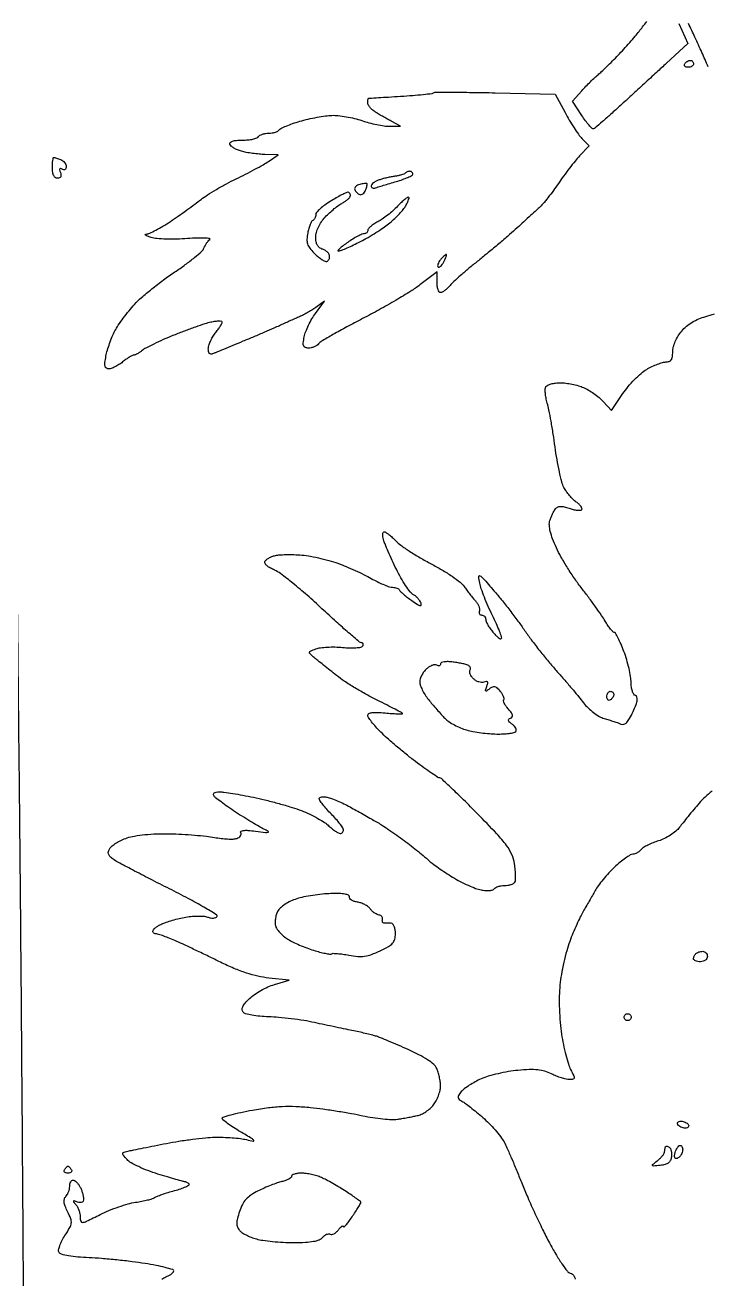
# Model space of a CAD drawing. Extents: x 0 to 102, y 0 to 135.
# Drawn here: x 30.89 to 47.56, y 67.13 to 97.73 of the extents above; entities that cross this region are included whole.
import ezdxf

# ---------------------------------------------------------------- set-up
doc = ezdxf.new("R2010")
doc.units = 0
doc.header["$MEASUREMENT"] = 0

msp = doc.modelspace()

# ---------------------------------------------------------------- linework, layer by layer
for points in [[(30.54279, 98.263538, 0.007553), (30.527875, 97.243747, 0.000859), (30.532943, 94.939496, 0.000898), (30.541598, 93.425017, 0.001463), (30.555014, 92.13976, 0.000165), (30.570717, 90.993112, 0.135711), (30.586404, 90.939331, -0.134315), (30.602273, 90.885471, -0.000146), (30.625646, 89.669396, -0.001368), (30.647691, 88.307759, -0.000839), (30.666595, 86.702551, 0.000033), (30.685773, 84.815616, 0.00002), (30.70867, 82.585771, 0.00002), (30.731548, 80.374829, 0.000035), (30.75062, 78.5511, -0.000439), (30.769668, 76.57694, -0.000168), (30.792841, 73.829363, -0.000166), (30.816006, 70.846073, -0.000204), (30.835569, 68.0607, 0.000004), (30.856286, 64.932268, 0.000002), (30.883525, 60.825814, 0.000002), (30.912326, 56.488502, 0.000002), (30.938318, 52.5789, -0.000116)], [(31.042661, 24.1956, 0.000001), (31.037549, 23.023692, 0.000001), (31.032419, 21.846099, 0.000001), (31.02793, 20.814404, 0.000005)], [(39.356064, 101.343993, -0.00001), (39.131138, 101.8161, 0.001227)], [(39.740842, 100.536497, -0.00001), (39.565207, 100.905064, -0.000012)], [(46.845274, 97.768836), (47.067538, 97.277574), (46.546791, 96.797337, -0.000326), (46.304291, 96.573994, -0.000171), (46.002541, 96.296637, -0.000171), (45.693193, 96.012686, -0.000262), (45.425285, 95.7672, -0.002689), (45.190822, 95.554892, -0.00404), (44.983797, 95.372439, -0.001692), (44.80509, 95.218547, -0.088149), (44.765966, 95.195534, -0.293785), (44.732578, 95.202847, -0.016987), (44.657863, 95.283097, -0.021436), (44.571509, 95.391455, -0.013687), (44.480191, 95.524184), (44.252977, 95.8746), (44.482039, 96.127556, -0.007623), (44.581869, 96.234478, -0.006112), (44.692468, 96.346595, -0.006182), (44.797311, 96.447776, -0.015608), (44.876733, 96.518006, 0.015105), (44.961708, 96.592993, 0.004301), (45.089093, 96.714516, 0.004327), (45.230606, 96.854259, 0.004573), (45.36707, 96.9939, 0.005848), (45.505045, 97.141103, 0.004601), (45.651165, 97.303675, 0.004653), (45.784187, 97.457299, 0.011437), (45.878237, 97.573253, -0.001645), (45.964122, 97.683485, -0.000929), (46.068928, 97.816583, -0.000927)], [(47.565543, 96.708958, 0.003153), (47.411258, 97.059388, 0.003119), (47.242226, 97.430613, 0.004115), (47.083265, 97.766738, -0.010211)], [(34.228016, 67.128216, -0.064341), (34.323176, 67.179197, 0.03025), (34.397306, 67.21264, 0.039919), (34.459923, 67.252254, 0.044791), (34.504038, 67.292003, 0.189179), (34.5168, 67.324527, 0.331353), (34.492687, 67.356918, 0.008961), (34.311777, 67.407573, 0.015197), (34.086416, 67.45908, 0.009396), (33.81885, 67.506529, 0.00857), (33.503008, 67.550902, 0.005241), (33.129045, 67.592946, 0.005252), (32.757673, 67.626824, 0.009296), (32.450677, 67.645844, -0.012029), (32.175647, 67.664393, -0.020985), (31.949202, 67.694772, -0.019639), (31.77685, 67.732337, -0.193188), (31.718202, 67.775599, -0.185397), (31.707093, 67.834333, -0.038726), (31.734223, 67.937522, -0.035685), (31.786734, 68.059723, -0.026859), (31.86081, 68.18589, 0.015412), (31.98218, 68.38218, 0.102603), (32.017997, 68.490816, 0.120285), (32.004617, 68.596921, 0.024475), (31.92787, 68.771682, -0.021665), (31.866975, 68.908256, -0.064946), (31.842104, 69.007149, -0.10178), (31.848579, 69.08208, -0.124727), (31.884435, 69.142275, 0.066011), (31.920591, 69.189486, 0.0391), (31.95108, 69.253652, 0.038454), (31.971871, 69.323696, 0.052968), (31.9788, 69.38892, -0.051631), (31.984833, 69.447186, -0.071546), (32.002777, 69.496468, -0.091568), (32.02927, 69.529589, -0.180293), (32.060423, 69.5412, -0.146758), (32.097836, 69.529977, -0.046488), (32.143796, 69.493131, -0.041844), (32.19009, 69.440185, -0.035873), (32.229623, 69.377562, -0.028219), (32.263155, 69.305397, -0.022134), (32.291474, 69.223862, -0.022625), (32.31106, 69.145456, -0.049927), (32.3172, 69.084117, -0.088043), (32.307716, 69.030673, -0.186148), (32.280416, 68.999506, -0.152224), (32.234595, 68.991109, -0.054417), (32.16915, 69.006406, 0.010405), (32.088838, 69.032802, 0.328028), (32.070307, 69.026305, 0.338283), (32.071325, 69.007006, 0.010716), (32.12685, 68.944531, -0.066212), (32.167388, 68.887238, -0.036834), (32.201536, 68.808648, -0.036021), (32.224833, 68.722549, -0.048098), (32.2326, 68.641994, 0.072914), (32.247866, 68.537864, 0.363996), (32.293557, 68.507832, 0.084392), (32.391521, 68.536542, 0.003516), (32.71905, 68.69902, -0.018983), (32.933158, 68.797104, -0.014441), (33.174436, 68.888675, -0.014662), (33.405962, 68.961446, -0.032839), (33.5862, 68.999778, 0.011425), (33.73816, 69.025356, 0.013663), (33.879921, 69.056599, 0.012432), (33.997232, 69.088954, 0.082481), (34.0515, 69.115744, -0.063655), (34.10626, 69.145377, -0.008463), (34.230005, 69.190821, -0.009688), (34.379385, 69.239604, -0.007999), (34.540376, 69.285946, 0.01429), (34.691822, 69.331612, 0.026862), (34.810687, 69.37842, 0.030923), (34.889783, 69.420679, 0.484191), (34.892876, 69.447124, 0.044427), (34.868911, 69.467171, 0.034601), (34.839742, 69.484601, 0.035589), (34.810042, 69.497099, 0.068169), (34.7847, 69.502, -0.054891), (34.744582, 69.508663, -0.001421), (34.569115, 69.558567, -0.002993), (34.36334, 69.619059, -0.002038), (34.129993, 69.690216, -0.016643), (33.889836, 69.773373, -0.018206), (33.662954, 69.87011, -0.017948), (33.475899, 69.966386, -0.081179), (33.380247, 70.042671, -0.012129), (33.286866, 70.151025, -0.231891), (33.276929, 70.193215, -0.271839), (33.304775, 70.222793, -0.016114), (33.428654, 70.25475, -0.004631), (33.546311, 70.279949, -0.00073), (33.778159, 70.327009, -0.000811), (34.051599, 70.381636, -0.000708), (34.337822, 70.437912, -0.009402), (34.644184, 70.491738, -0.007367), (34.978335, 70.538957, -0.007458), (35.290617, 70.573679, -0.018072), (35.522222, 70.587516, -0.01365), (35.725806, 70.58675, -0.010938), (35.944725, 70.575151, -0.011093), (36.146827, 70.555486, -0.027434), (36.2934, 70.529716, 0.010102), (36.464253, 70.493535, 0.690021), (36.47537, 70.511616, 0.094002), (36.42651, 70.555046, 0.001955), (36.14535, 70.721778, -0.010392), (35.975152, 70.826629, -0.015623), (35.831669, 70.925671, -0.010439), (35.718782, 71.012613, -0.227201), (35.7012, 71.049308, -0.330931), (35.724051, 71.080052, -0.006871), (35.918648, 71.135737, -0.013201), (36.157662, 71.193865, -0.008147), (36.44145, 71.250172, -0.012957), (36.831683, 71.310613, -0.020688), (37.16782, 71.339721, -0.021528), (37.495362, 71.340363, -0.015697), (37.8585, 71.313996, -0.007948), (38.160971, 71.277596, -0.005067), (38.51159, 71.226112, -0.005089), (38.85448, 71.168626, -0.00943), (39.131384, 71.113892, 0.013725), (39.377926, 71.067357, 0.013871), (39.625782, 71.034607, 0.013789), (39.842806, 71.01807, 0.05337), (39.977384, 71.025906, 0.002659), (40.089882, 71.045231, 0.001643), (40.221925, 71.069084, 0.001648), (40.352222, 71.093509, 0.002964), (40.458919, 71.11453, 0.060591), (40.559991, 71.148191, 0.034469), (40.672505, 71.211338, 0.033907), (40.778622, 71.291696, 0.047125), (40.860769, 71.378005, 0.045156), (40.925955, 71.478315, 0.03198), (40.980995, 71.60088, 0.032445), (41.018727, 71.72583, 0.057163), (41.031, 71.832828, 0.03136), (41.024379, 71.93828, 0.0206), (41.004199, 72.05829, 0.020742), (40.974756, 72.173954, 0.037066), (40.939764, 72.265569, 0.105496), (40.864722, 72.364455, 0.031686), (40.713248, 72.479147, 0.026785), (40.504399, 72.601843, 0.015529), (40.241814, 72.727571, 0.002415), (39.99712, 72.834117, 0.002816), (39.76362, 72.932896, 0.002495), (39.565264, 73.014334, 0.017006), (39.4659, 73.050671, 0.015578), (39.375934, 73.07707, 0.004429), (39.234572, 73.112475, 0.004456), (39.074162, 73.149635, 0.004706), (38.916, 73.183233, -0.001498), (38.729687, 73.221563, -0.000613), (38.476863, 73.27469, -0.000606), (38.20546, 73.332412, -0.000776), (37.955665, 73.386261, 0.013622), (37.694414, 73.435593, 0.008608), (37.38734, 73.479547, 0.008643), (37.083856, 73.51235, 0.015722), (36.834895, 73.527043, -0.016759), (36.621584, 73.540075, -0.021975), (36.428269, 73.567017, -0.020237), (36.27277, 73.602261, -0.154901), (36.210527, 73.642219, -0.17292), (36.188747, 73.701836, -0.113865), (36.204764, 73.773825, -0.067282), (36.262947, 73.86262, -0.023104), (36.369133, 73.974205, -0.040856), (36.487992, 74.070778, -0.02261), (36.646982, 74.169448, -0.022412), (36.818201, 74.255435, -0.033384), (36.975398, 74.313503), (37.339825, 74.421106), (36.837763, 74.472547, -0.030695), (36.574942, 74.515898, -0.023034), (36.292362, 74.59438, -0.020708), (35.987893, 74.708419, -0.015036), (35.6589, 74.859243, 0.002242), (35.370393, 75.000548, 0.001879), (35.063137, 75.147908, 0.001895), (34.781312, 75.280464, 0.00521), (34.581172, 75.371149, 0.007258), (34.421381, 75.438801, 0.009412), (34.272895, 75.495909, 0.007439), (34.147626, 75.539301, 0.079814), (34.094722, 75.5478, -0.080776), (34.062056, 75.553112, -0.091667), (34.034322, 75.568452, -0.100725), (34.015779, 75.59129, -0.120884), (34.0092, 75.618104, -0.177914), (34.0214, 75.651306, -0.038652), (34.065115, 75.695358, -0.035739), (34.126673, 75.741241, -0.027643), (34.19955, 75.782371, -0.032068), (34.298778, 75.823673, -0.010939), (34.447481, 75.87105, -0.010824), (34.614387, 75.916328, -0.012274), (34.776272, 75.952309, -0.022835), (34.937548, 75.976437, -0.021907), (35.102606, 75.986192, -0.022454), (35.248708, 75.981856, -0.07005), (35.34463, 75.960965, 0.043264), (35.417793, 75.940887, 0.056045), (35.487159, 75.936065, 0.067788), (35.542822, 75.946077, 0.177815), (35.574269, 75.97075, 0.416033), (35.563237, 76.01684, 0.004402), (35.253012, 76.202193, 0.010523), (34.873586, 76.413789, 0.00627), (34.413711, 76.650365, -0.002403), (33.938732, 76.890085, -0.003237), (33.511258, 77.111913, -0.002216), (33.154921, 77.301787, -0.034628), (33.038168, 77.375514, -0.039171), (32.96023, 77.442609, -0.122124), (32.924964, 77.501618, -0.147964), (32.92485, 77.563244, -0.067801), (32.958494, 77.637118, -0.088737), (33.014465, 77.698446, -0.027232), (33.11836, 77.76946, -0.026301), (33.24554, 77.837712, -0.026024), (33.379626, 77.892502, -0.042696), (33.561339, 77.939004, -0.017222), (33.815428, 77.972419, -0.015977), (34.109102, 77.991346, -0.013809), (34.41806, 77.992828, -0.007847), (34.71656, 77.981325, -0.006714), (35.03052, 77.960057, -0.006776), (35.315368, 77.933025, -0.019133), (35.513085, 77.903864, 0.017282), (35.67372, 77.879565, 0.017885), (35.833821, 77.866761, 0.017904), (35.972783, 77.865617, 0.070054), (36.057203, 77.879887, 0.063204), (36.112009, 77.90526, 0.09881), (36.149679, 77.940833, 0.130636), (36.164525, 77.98061, 0.164201), (36.155682, 78.018703, -0.389556), (36.162376, 78.053627, -0.133504), (36.214801, 78.074145, -0.046047), (36.329069, 78.075926, -0.011666), (36.514004, 78.057412, 0.002769), (36.762486, 78.028063, 0.091174), (36.822412, 78.032254, 0.672679), (36.825064, 78.051806, 0.016795), (36.7164, 78.10945, -0.01728), (36.604467, 78.168967, -0.004373), (36.426875, 78.2735, -0.004455), (36.225961, 78.396588, -0.004489), (36.027782, 78.52293, -0.007452), (35.840919, 78.648432, -0.009754), (35.674183, 78.768943, -0.007608), (35.538935, 78.874032, -0.085569), (35.494039, 78.92478, -0.180566), (35.48671, 78.961635, -0.209603), (35.505994, 78.991444, -0.108691), (35.555704, 79.010543, -0.03768), (35.632757, 79.016331, -0.033416), (35.745254, 79.008764, -0.005739), (35.957102, 78.977732, -0.00623), (36.205355, 78.935276, -0.005528), (36.4626, 78.885029, -0.009405), (36.741019, 78.821961, -0.006509), (37.053551, 78.740629, -0.006566), (37.351919, 78.654592, -0.013382), (37.583349, 78.577736, -0.019319), (37.785357, 78.495636, -0.016806), (37.990229, 78.394574, -0.017128), (38.169454, 78.290492, -0.046791), (38.285657, 78.201438, 0.017055), (38.374262, 78.124769, 0.021229), (38.461821, 78.06002, 0.020072), (38.538349, 78.012662, 0.129216), (38.581959, 78.0012, 0.108142), (38.612572, 78.0079, 0.099652), (38.638629, 78.02688, 0.095564), (38.656101, 78.055245, 0.090624), (38.6622, 78.08862, 0.149824), (38.647059, 78.138014, 0.015651), (38.575221, 78.23734, 0.018305), (38.479504, 78.352355, 0.01368), (38.3661, 78.47214, -0.013059), (38.252691, 78.591632, -0.017647), (38.156979, 78.705757, -0.014746), (38.084789, 78.804128, -0.152057), (38.07, 78.851632, -0.27061), (38.086564, 78.879996, -0.096526), (38.132788, 78.895376, -0.061462), (38.203088, 78.895798, -0.032294), (38.289184, 78.880012, -0.031506), (38.397334, 78.8455, -0.011177), (38.547343, 78.783093, -0.011042), (38.709446, 78.707041, -0.012773), (38.860234, 78.627327, -0.000015), (39.013508, 78.541214, -0.000011), (39.183293, 78.445812, -0.000012), (39.343855, 78.355583, -0.000026), (39.4659, 78.286986, -0.01552), (39.59206, 78.210823, -0.005376), (39.769402, 78.09338, -0.005334), (39.962142, 77.959715, -0.006177), (40.1427, 77.828242, -0.004486), (40.317055, 77.695504, -0.004325), (40.491146, 77.558055, -0.00428), (40.642405, 77.434348, -0.015727), (40.7349, 77.352312, 0.027543), (40.827761, 77.273791, 0.008079), (40.978654, 77.163612, 0.008088), (41.152745, 77.044929, 0.008599), (41.3271, 76.934401, 0.016778), (41.508976, 76.831653, 0.014651), (41.705647, 76.736314, 0.014886), (41.888554, 76.660634, 0.041695), (42.02177, 76.622442, 0.030419), (42.129489, 76.607807, 0.04019), (42.228492, 76.608412, 0.0452), (42.306562, 76.62236, 0.189752), (42.344013, 76.650371, -0.131399), (42.377392, 76.681839, -0.045217), (42.438925, 76.708163, -0.041196), (42.515256, 76.726158, -0.037313), (42.5961, 76.7322, 0.03627), (42.676837, 76.738064, 0.040529), (42.752847, 76.755543, 0.044466), (42.813978, 76.781096, 0.133899), (42.846728, 76.811667, 0.126145), (42.862711, 76.862863, 0.017554), (42.864565, 76.974916, 0.019168), (42.85685, 77.11036, 0.015196), (42.838482, 77.255817, 0.06456), (42.770519, 77.487836, 0.055827), (42.643152, 77.707512, 0.029883), (42.406272, 77.99063, 0.005328), (41.927211, 78.487536, 0.003416), (41.595378, 78.819897, 0.005394), (41.305775, 79.099914, 0.001627), (41.05217, 79.338326, 0.189587), (41.010795, 79.354686, -0.145795), (40.969563, 79.367052, -0.00396), (40.811214, 79.47281, -0.007895), (40.626442, 79.602653, -0.005292), (40.419143, 79.75665, -0.007692), (40.193283, 79.933718, -0.005917), (39.95208, 80.133649, -0.005986), (39.730981, 80.325976, -0.014163), (39.572198, 80.47575, -0.013925), (39.450486, 80.604215, -0.018566), (39.347753, 80.727821, -0.016005), (39.270788, 80.834655, -0.149165), (39.2544, 80.888364, -0.299433), (39.280266, 80.927683, -0.069714), (39.36035, 80.949661, -0.041602), (39.490387, 80.95558, -0.014533), (39.6774, 80.943082, 0.005559), (39.839603, 80.929315, 0.009331), (39.976144, 80.921812, 0.003477), (40.090893, 80.918451, 0.420767), (40.1004, 80.927749, 0.276226), (40.091691, 80.94231, 0.001147), (39.920228, 81.033872, 0.005068), (39.722201, 81.136477, 0.003116), (39.48705, 81.253476, -0.012759), (39.224357, 81.39056, -0.009558), (38.942041, 81.554309, -0.009677), (38.682036, 81.718796, -0.021738), (38.493, 81.855727, -0.000607), (38.335186, 81.98116, -0.000586), (38.175823, 82.108447, -0.000578), (38.035748, 82.220862, -0.002147), (37.947849, 82.292196, -0.013557), (37.845267, 82.38093, -0.262307), (37.832613, 82.41944, -0.245386), (37.858693, 82.451901, -0.012043), (37.990149, 82.505725, -0.058826), (38.099317, 82.533253, -0.018803), (38.2663, 82.548642, -0.018472), (38.455133, 82.55192, -0.019621), (38.639908, 82.54104, 0.017352), (38.813139, 82.53005, 0.024838), (38.96701, 82.533283, 0.02265), (39.088951, 82.547488, 0.217318), (39.131351, 82.57583, 0.073529), (39.144266, 82.60581, 0.149891), (39.143312, 82.631179, 0.188167), (39.128985, 82.647945, 0.123544), (39.104056, 82.6542, -0.177061), (39.05377, 82.672584, -0.002198), (38.788469, 82.898493, -0.006162), (38.48353, 83.167078, -0.003956), (38.136062, 83.485836, 0.0076), (37.774871, 83.812368, 0.009334), (37.427503, 84.105652, 0.008001), (37.128224, 84.341061, 0.064542), (36.976911, 84.42802, -0.031639), (36.876918, 84.477059, -0.047302), (36.797413, 84.533071, -0.058827), (36.747249, 84.587461, -0.241865), (36.740634, 84.630401, -0.130761), (36.766414, 84.669596, -0.041979), (36.822538, 84.711825, -0.038579), (36.895677, 84.750276, -0.034688), (36.976472, 84.778633, -0.047354), (37.085953, 84.797827, -0.013578), (37.258096, 84.806746, -0.013536), (37.453805, 84.806265, -0.014001), (37.647, 84.795138, -0.023387), (37.858779, 84.766956, -0.013227), (38.1123, 84.714107, -0.013183), (38.365652, 84.647161, -0.021076), (38.5776, 84.57531, -0.009578), (38.780463, 84.492361, -0.006729), (39.005623, 84.391606, -0.006792), (39.218618, 84.289295, -0.014106), (39.3813, 84.202608, 0.016006), (39.521199, 84.128741, 0.017411), (39.661714, 84.066165, 0.017133), (39.785156, 84.021121, 0.077252), (39.8607, 84.008819, -0.043657), (39.916732, 84.003509, -0.049534), (39.968565, 83.988563, -0.056083), (40.009035, 83.966885, -0.142437), (40.0299, 83.941294, 0.104402), (40.054926, 83.905418, 0.01135), (40.130403, 83.837742, 0.013513), (40.225319, 83.760794, 0.010515), (40.332438, 83.682169, 0.00973), (40.467319, 83.591332, 0.079734), (40.535015, 83.561579, 0.432543), (40.559251, 83.576825, 0.140719), (40.555135, 83.624125, 0.060484), (40.524825, 83.681333, 0.035005), (40.475932, 83.742038, 0.034489), (40.417506, 83.796887, 0.048409), (40.358025, 83.836553, -0.107201), (40.286611, 83.897315, -0.016986), (40.179326, 84.048148, -0.018171), (40.063632, 84.23772, -0.015003), (39.953962, 84.447552, -0.004838), (39.850782, 84.665628, -0.005237), (39.754589, 84.880003, -0.004948), (39.675895, 85.065404, -0.025165), (39.638382, 85.17105, -0.034948), (39.621988, 85.244019, -0.062177), (39.620331, 85.305485, -0.096308), (39.632577, 85.346631, -0.279317), (39.656952, 85.3614, -0.145867), (39.697868, 85.349204, -0.020407), (39.770508, 85.297324, -0.021897), (39.853431, 85.226798, -0.017009), (39.937428, 85.14327, 0.048309), (40.058359, 85.037192, 0.011956), (40.276332, 84.888194, 0.012119), (40.535283, 84.728909, 0.011876), (40.803379, 84.581236, -0.014374), (41.066919, 84.434352, -0.015988), (41.312191, 84.277422, -0.015476), (41.511877, 84.131182, -0.076312), (41.607253, 84.029906, 0.008696), (41.671589, 83.939878, 0.006109), (41.746969, 83.840737, 0.006166), (41.821477, 83.74758, 0.012825), (41.882287, 83.677203, -0.043199), (41.930382, 83.614188, -0.045944), (41.965808, 83.54509, -0.050708), (41.984474, 83.48032, -0.125913), (41.980987, 83.431462, 0.085639), (41.975155, 83.393103, 0.12688), (41.984259, 83.360511, 0.14257), (42.006883, 83.338888, 0.120462), (42.03915, 83.331, -0.113697), (42.074332, 83.322895, -0.097523), (42.104705, 83.299936, -0.091225), (42.1256, 83.265635, -0.08485), (42.133615, 83.22525, 0.095823), (42.145531, 83.171373, 0.024693), (42.185099, 83.091128, 0.024209), (42.240227, 83.002391, 0.022531), (42.30493, 82.917165, 0.021196), (42.372551, 82.84263, 0.035159), (42.436266, 82.786599, 0.040349), (42.488861, 82.752858, 0.330037), (42.515412, 82.756812, 0.287299), (42.523338, 82.791306, 0.00829), (42.469406, 82.938946, 0.014348), (42.395532, 83.115885, 0.00909), (42.299843, 83.317889, -0.011246), (42.197273, 83.536856, -0.010464), (42.10204, 83.765504, -0.010506), (42.025932, 83.972258, -0.034459), (41.988136, 84.112742, -0.024791), (41.965155, 84.27084, -0.60073), (41.994536, 84.290243, -0.087816), (42.065614, 84.233534, -0.002237), (42.336542, 83.9232, -0.008777), (42.515637, 83.708698, -0.005201), (42.721996, 83.447007, -0.005203), (42.922508, 83.181551, -0.008917), (43.083425, 82.955516, 0.010768), (43.246258, 82.728571, 0.006072), (43.452966, 82.460051, 0.006058), (43.668202, 82.194057, 0.009874), (43.857923, 81.9743, -0.004058), (44.039713, 81.768615, -0.00335), (44.23024, 81.546498, -0.003383), (44.402319, 81.340333, -0.009037), (44.521306, 81.190357, 0.037035), (44.631771, 81.066085, 0.030513), (44.766422, 80.950557, 0.031541), (44.905634, 80.858345, 0.060277), (45.028906, 80.805998, -0.004821), (45.143759, 80.771624, -0.00435), (45.261947, 80.733876, -0.00436), (45.367272, 80.698203, -0.013781), (45.436917, 80.671762, 0.169833), (45.508648, 80.667888, 0.12945), (45.576599, 80.708618, 0.068742), (45.647428, 80.80453, 0.018799), (45.731328, 80.97335, 0.013699), (45.804308, 81.147792, 0.05627), (45.833327, 81.258471, 0.121702), (45.826595, 81.326792, 0.231144), (45.788061, 81.364613, -0.184632), (45.748005, 81.397464, -0.051259), (45.714568, 81.473087, -0.04442), (45.691645, 81.573194, -0.034094), (45.684, 81.685176, 0.041818), (45.672115, 81.82703, 0.015284), (45.632512, 82.024691, 0.015029), (45.575824, 82.2392, 0.017404), (45.508722, 82.439526, 0.010564), (45.437184, 82.619076, 0.016408), (45.367224, 82.770386, 0.010739), (45.303829, 82.889992, 0.271903), (45.273162, 82.908, -0.207372), (45.241441, 82.921747, -0.018553), (45.183157, 82.988767, -0.021726), (45.117654, 83.077621, -0.015202), (45.051411, 83.18295, 0.017326), (44.962471, 83.323045, 0.005222), (44.817785, 83.52973, 0.005226), (44.650538, 83.758325, 0.005655), (44.482835, 83.977377, -0.015253), (44.311094, 84.210855, -0.010699), (44.131582, 84.483474, -0.010807), (43.970768, 84.752178, -0.022091), (43.858759, 84.970781, -0.017106), (43.767479, 85.189647, -0.03177), (43.711129, 85.373505, -0.039788), (43.687798, 85.523461, -0.093349), (43.700348, 85.635704, -0.020116), (43.728591, 85.716126, -0.016377), (43.765044, 85.799834, -0.016685), (43.80376, 85.874779, -0.040881), (43.838356, 85.926236, -0.114605), (43.89016, 85.967189, -0.101988), (43.956994, 85.983365, -0.068232), (44.046769, 85.974171, -0.024284), (44.17072, 85.937604, 0.023946), (44.271522, 85.907793, 0.032234), (44.365213, 85.891207, 0.033603), (44.441282, 85.887889, 0.192788), (44.477664, 85.903464, 0.284032), (44.484794, 85.933655, 0.074978), (44.461263, 85.979835, 0.053137), (44.413236, 86.033815, 0.031636), (44.345963, 86.087581, -0.04159), (44.266422, 86.153785, -0.023206), (44.180743, 86.24629, -0.02301), (44.102232, 86.348565, -0.034386), (44.044322, 86.445186, -0.053457), (43.993298, 86.578961, -0.010488), (43.932884, 86.829529, -0.011018), (43.87478, 87.125917, -0.010019), (43.827726, 87.4341, 0.005602), (43.782604, 87.748209, 0.005541), (43.730302, 88.062382, 0.00545), (43.678487, 88.336317, 0.021256), (43.637456, 88.503734, -0.023373), (43.607412, 88.628604, -0.027654), (43.591181, 88.748923, -0.028249), (43.588925, 88.850061, -0.130585), (43.605728, 88.905584, -0.152046), (43.647311, 88.941721, -0.038393), (43.732901, 88.9717, -0.035603), (43.840687, 88.992316, -0.029461), (43.95741, 88.9992, -0.031568), (44.089671, 88.990841, -0.018975), (44.244892, 88.965126, -0.018967), (44.397917, 88.92767, -0.031214), (44.523467, 88.883203, -0.033425), (44.642558, 88.822766, -0.019976), (44.775763, 88.73618, -0.019952), (44.90207, 88.638912, -0.032451), (45.000061, 88.545587), (45.204421, 88.323968), (45.480902, 88.734518, -0.026292), (45.6092, 88.90496, -0.020111), (45.766214, 89.077599, -0.020493), (45.926768, 89.22764, -0.044413), (46.063927, 89.325935, -0.02094), (46.193352, 89.395163, -0.020651), (46.328706, 89.453671, -0.021041), (46.451255, 89.494913, -0.070756), (46.534836, 89.5068, 0.085859), (46.613664, 89.520437, 0.161795), (46.663993, 89.559773, 0.114596), (46.691281, 89.632627, 0.032558), (46.6992, 89.754109, -0.065532), (46.714497, 89.870321, -0.036561), (46.761476, 90.00534, -0.034814), (46.832019, 90.14166, -0.038112), (46.918942, 90.262566, -0.044548), (47.035515, 90.378409, -0.037639), (47.177257, 90.479167, -0.036727), (47.336371, 90.559853, -0.037321), (47.504738, 90.615888, 0.030821), (47.719012, 90.684124, 0.102844)], [(47.662444, 79.032863, 0.026355), (47.488728, 78.889889, 0.031328), (47.341392, 78.736979, 0.002946), (47.213098, 78.584139, 0.002376), (47.077009, 78.418462, 0.002401), (46.952815, 78.264287, 0.006169), (46.864939, 78.151286, -0.056194), (46.773876, 78.055649, -0.030443), (46.643108, 77.958944, -0.029918), (46.496275, 77.875637, -0.041313), (46.355257, 77.820344, 0.020976), (46.220171, 77.773614, 0.02176), (46.091159, 77.716232, 0.022096), (45.98437, 77.657031, 0.082105), (45.926437, 77.606808, -0.050487), (45.882401, 77.56349, -0.042129), (45.827931, 77.526855, -0.043939), (45.77177, 77.501771, -0.08325), (45.723035, 77.4936, 0.138247), (45.662141, 77.476435, 0.017531), (45.547247, 77.400408, 0.019477), (45.414697, 77.297838, 0.01506), (45.278298, 77.17635, 0.016454), (45.139703, 77.036288, 0.013413), (45.000531, 76.877738, 0.013629), (44.880224, 76.724732, 0.034164), (44.803543, 76.6053, -0.002489), (44.739311, 76.489776, -0.001441), (44.661001, 76.3515, -0.00144), (44.58165, 76.21325, -0.00242), (44.514136, 76.0977, 0.020197), (44.444206, 75.967609, 0.007334), (44.355306, 75.777877, 0.007258), (44.263978, 75.567168, 0.00859), (44.183997, 75.36534, 0.022799), (44.110764, 75.140235, 0.012168), (44.039867, 74.856193, 0.01209), (43.981439, 74.562053, 0.018425), (43.946384, 74.304095, 0.020168), (43.930627, 74.032205, 0.012391), (43.932944, 73.711355, 0.012324), (43.951338, 73.386982, 0.018161), (43.984811, 73.103683, 0.012484), (44.030835, 72.849168, 0.012194), (44.08982, 72.595246, 0.012171), (44.152428, 72.375016, 0.044011), (44.2077, 72.240278, -0.009149), (44.282795, 72.088308, -0.142833), (44.291768, 72.031593, -0.326774), (44.264255, 72.002558, -0.045185), (44.17637, 71.9946, -0.05783), (44.096811, 72.003833, -0.01907), (43.983152, 72.035191, -0.018705), (43.858674, 72.079888, -0.020151), (43.741004, 72.132782, 0.044856), (43.578674, 72.196321, 0.044254), (43.406877, 72.23025, 0.034936), (43.199181, 72.237874, 0.014991), (42.922083, 72.220357, 0.019299), (42.688441, 72.189406, 0.014525), (42.434381, 72.138079, 0.014742), (42.198009, 72.075736, 0.032503), (42.022827, 72.011324, 0.020019), (41.876763, 71.939438, 0.018658), (41.73336, 71.854507, 0.019015), (41.611722, 71.769486, 0.058168), (41.539184, 71.69995, 0.025865), (41.471707, 71.609057, 0.185828), (41.460031, 71.5567, 0.198208), (41.486803, 71.511976, 0.029923), (41.575931, 71.453552, -0.031006), (41.66164, 71.397103, -0.007228), (41.797896, 71.291606, -0.007427), (41.951417, 71.165375, -0.007222), (42.102576, 71.033477, -0.019263), (42.251496, 70.888951, -0.016124), (42.398295, 70.724786, -0.016427), (42.522802, 70.565845, -0.042204), (42.598714, 70.441277, -0.012132), (42.667972, 70.293658, -0.002777), (42.777566, 70.040718, -0.00287), (42.90062, 69.747688, -0.002793), (43.021434, 69.450611, 0.008536), (43.159724, 69.121445, 0.004895), (43.337128, 68.729041, 0.004889), (43.523227, 68.337977, 0.008115), (43.688673, 68.012411, 0.012021), (43.842753, 67.737238, 0.017029), (43.993853, 67.500741, 0.013155), (44.128638, 67.315452, 0.179839), (44.198074, 67.271947, -0.129228), (44.250416, 67.245957, -0.085359), (44.29301, 67.193563, -0.072436), (44.32095, 67.121023, -0.055819)]]:
    msp.add_lwpolyline(points, format="xyb")
for points in [[(47.127193, 96.867, -0.105429), (47.157567, 96.860523, -0.099231), (47.183415, 96.842149, -0.096318), (47.200741, 96.814695, -0.092995), (47.2068, 96.7824, -0.153634), (47.196646, 96.750135, -0.097988), (47.168056, 96.722651, -0.080552), (47.125338, 96.704106, -0.062283), (47.074907, 96.6978, -0.066118), (47.028239, 96.703998, -0.138808), (46.997117, 96.722651, -0.191142), (46.986168, 96.750282, -0.139169), (46.9953, 96.7824, -0.06081), (47.021205, 96.814761, -0.051032), (47.055611, 96.842149, -0.053229), (47.092881, 96.860799, -0.089642)], [(42.362997, 96.076647), (43.832821, 96.04452), (44.070875, 95.594438, 0.011946), (44.174763, 95.408887, 0.01105), (44.290029, 95.22355, 0.011113), (44.39994, 95.063138, 0.03585), (44.48264, 94.963871), (44.656351, 94.783387), (44.42601, 94.535043, 0.016224), (44.31767, 94.410357, 0.006742), (44.179216, 94.235395, 0.006662), (44.035811, 94.043839, 0.008554), (43.909319, 93.8637, -0.009918), (43.786177, 93.689345, -0.009159), (43.652985, 93.515254, -0.00919), (43.528682, 93.364575, -0.029903), (43.438802, 93.2715, -0.000601), (43.341916, 93.182702, -0.000173), (43.191965, 93.045698, -0.000174), (43.022821, 92.891372, -0.000186), (42.857125, 92.740411, -0.006451), (42.667556, 92.57225, -0.003179), (42.422472, 92.363137, -0.003154), (42.165269, 92.149254, -0.004596), (41.935658, 91.964259, 0.006263), (41.724267, 91.792779, 0.006736), (41.522366, 91.620104, 0.006408), (41.353049, 91.46741, 0.03162), (41.264478, 91.374398, -0.026217), (41.201843, 91.307184, -0.030429), (41.135408, 91.250382, -0.031777), (41.074312, 91.21009, -0.130606), (41.031828, 91.1988, -0.25268), (40.999012, 91.216515, -0.063726), (40.971494, 91.272972, -0.0495), (40.952618, 91.354575, -0.032111), (40.9464, 91.451301), (40.9464, 91.703802), (40.528638, 91.387851, -0.022444), (40.303269, 91.232794, -0.006623), (39.94462, 91.015603, -0.006634), (39.534403, 90.781817, -0.007094), (39.127137, 90.5643, 0.004447), (38.743767, 90.362147, 0.006277), (38.406122, 90.174743, 0.00381), (38.126001, 90.011791, 0.083877), (38.05404, 89.95095, -0.071933), (38.008379, 89.910448, -0.044056), (37.944893, 89.876264, -0.043253), (37.874521, 89.852989, -0.058307), (37.807956, 89.8452, -0.081936), (37.729536, 89.858138, -0.225093), (37.690276, 89.896193, -0.120272), (37.681387, 89.970682, -0.018163), (37.705038, 90.12015, -0.042527), (37.741166, 90.246616, -0.020646), (37.80738, 90.401259, -0.02031), (37.890062, 90.557607, -0.027534), (37.977873, 90.691018), (38.1969, 90.986937), (37.9854, 90.838215, -0.015046), (37.889133, 90.774763, -0.009752), (37.774273, 90.706974, -0.009806), (37.659394, 90.6451, -0.018283), (37.56367, 90.600282, 0.003145), (37.464957, 90.557659, 0.001561), (37.340269, 90.502421, 0.001549), (37.211358, 90.444351, 0.002272), (37.09837, 90.392412, -0.006276), (36.959755, 90.330032, -0.001569), (36.731843, 90.231736, -0.001603), (36.470426, 90.120953, -0.001612), (36.2088, 90.012059, 0.000326), (35.958069, 89.908457, 0.000429), (35.72962, 89.813657, 0.000309), (35.538204, 89.733894, 0.004181), (35.46855, 89.704132, -0.133355), (35.425585, 89.69777, -0.185281), (35.391495, 89.715714, -0.127937), (35.369757, 89.759004, -0.052767), (35.3628, 89.82474, -0.074013), (35.374573, 89.903836, -0.030385), (35.412503, 90.005759, -0.029239), (35.467241, 90.112073, -0.033157), (35.532, 90.206685, 0.01187), (35.596799, 90.293214, 0.015612), (35.651497, 90.375295, 0.013073), (35.692663, 90.44548, 0.126749), (35.7012, 90.478616, 0.374277), (35.684992, 90.497235, 0.036402), (35.620433, 90.501468, 0.03224), (35.531684, 90.495089, 0.01865), (35.42625, 90.47661, 0.025035), (35.279872, 90.437535, 0.00629), (35.045682, 90.359015, 0.006406), (34.779886, 90.262324, 0.006417), (34.5168, 90.158905, 0.007106), (34.264075, 90.051582, 0.008517), (34.029451, 89.943173, 0.007475), (33.835213, 89.845771, 0.054587), (33.748739, 89.788018, -0.021675), (33.692865, 89.74514, -0.024179), (33.635436, 89.708905, -0.024472), (33.584005, 89.683065, -0.10454), (33.550582, 89.676, 0.121402), (33.513817, 89.66694, 0.015201), (33.441776, 89.626297, 0.017163), (33.357979, 89.571592, 0.013457), (33.270885, 89.5068, -0.025373), (33.179361, 89.442041, -0.025829), (33.082277, 89.387303, -0.026689), (32.993293, 89.348798, -0.08899), (32.930876, 89.3376, -0.154843), (32.874064, 89.355626, -0.189288), (32.843637, 89.40185, -0.082838), (32.839848, 89.490525, -0.015715), (32.864748, 89.650915, -0.024638), (32.898621, 89.792576, -0.014003), (32.952724, 89.960329, -0.013958), (33.016827, 90.126637, -0.022341), (33.081701, 90.264265, -0.026181), (33.164897, 90.403843, -0.011771), (33.287769, 90.578377, -0.011616), (33.426521, 90.757093, -0.015513), (33.561088, 90.912256, -0.02684), (33.72973, 91.076331, -0.010096), (33.982252, 91.288086, -0.009968), (34.266973, 91.508007, -0.011951), (34.543773, 91.70306, 0.01018), (34.800875, 91.882874, 0.013626), (35.026053, 92.056888, 0.010782), (35.204908, 92.209606, 0.123067), (35.256702, 92.285705, -0.034764), (35.283049, 92.344358, -0.026021), (35.319707, 92.404999, -0.026551), (35.360437, 92.458706, -0.053031), (35.398929, 92.495503, 0.659084), (35.392794, 92.519369, 0.028729), (35.276652, 92.530585, 0.019665), (35.092574, 92.530494, 0.009267), (34.8552, 92.516628, -0.013561), (34.593667, 92.503602, -0.013673), (34.332531, 92.50483, -0.013593), (34.105447, 92.518296, -0.052404), (33.9669, 92.545103, -0.015486), (33.877127, 92.575533, -0.070049), (33.828646, 92.60187, -0.465477), (33.827587, 92.618932, -0.179237), (33.852649, 92.629728, 0.094377), (33.931625, 92.649077, 0.013605), (34.081382, 92.722467, 0.015028), (34.255453, 92.820505, 0.012341), (34.435355, 92.935223, 0.00437), (34.62737, 93.066893, 0.003206), (34.838103, 93.216142, 0.00324), (35.035774, 93.360002, 0.007189), (35.184106, 93.47276, -0.023703), (35.339431, 93.582937, -0.009511), (35.561465, 93.719233, -0.009387), (35.806672, 93.857277, -0.011714), (36.0396, 93.975757, 0.006018), (36.26777, 94.088564, 0.005609), (36.498613, 94.209452, 0.005598), (36.701314, 94.321462, 0.018908), (36.829997, 94.401038), (37.070494, 94.562637), (36.745397, 94.570627, -0.016305), (36.602796, 94.578789, -0.011417), (36.442863, 94.596877, -0.011534), (36.290281, 94.621268, -0.023452), (36.172013, 94.64877, -0.03144), (36.074504, 94.683069, -0.036206), (35.986756, 94.728026, -0.039097), (35.919584, 94.776389, -0.137579), (35.890013, 94.820062, -0.27463), (35.899461, 94.863478, -0.126155), (35.950043, 94.895861, -0.060458), (36.047925, 94.915471, -0.01924), (36.196757, 94.9212, 0.02307), (36.330946, 94.927395, 0.029984), (36.452564, 94.946051, 0.030637), (36.548572, 94.972976, 0.172312), (36.5895, 95.0058, -0.128561), (36.623612, 95.038319, -0.04604), (36.685622, 95.065549, -0.041947), (36.762331, 95.084151, -0.038534), (36.8433, 95.0904, 0.036086), (36.924019, 95.096233, 0.04041), (36.999971, 95.113621, 0.044329), (37.061032, 95.139038, 0.134347), (37.093671, 95.169451, -0.142671), (37.135335, 95.207023, -0.013405), (37.262349, 95.264287, -0.016329), (37.420782, 95.324662, -0.012132), (37.599289, 95.381287, -0.014146), (37.797902, 95.43298, -0.010905), (38.017118, 95.47845, -0.011056), (38.223952, 95.511956, -0.025749), (38.380275, 95.525591, -0.035232), (38.533291, 95.520245, -0.01686), (38.728171, 95.492967, -0.016621), (38.930609, 95.450659, -0.022742), (39.109307, 95.398355, 0.017774), (39.284225, 95.345265, 0.014415), (39.475099, 95.300512, 0.014659), (39.653611, 95.269473, 0.036205), (39.786107, 95.260121), (40.0581, 95.260642), (39.8466, 95.372017, -0.005827), (39.751806, 95.423355, -0.003582), (39.641313, 95.485912, -0.00359), (39.53288, 95.549373, -0.006406), (39.44475, 95.603346, -0.0368), (39.371911, 95.657113, -0.040638), (39.310315, 95.719363, -0.04452), (39.267527, 95.780597, -0.130971), (39.2544, 95.82985, -0.018633), (39.255933, 95.870977, -0.028595), (39.260613, 95.906304, -0.027755), (39.267292, 95.933089, -0.276651), (39.27555, 95.940497, -0.03144), (39.292442, 95.942679, -0.000093), (39.514148, 95.957205, -0.000546), (39.764691, 95.973299, -0.000342), (40.0581, 95.991623, 0.004007), (40.352587, 96.012183, 0.00619), (40.60666, 96.035137, 0.002342), (40.823668, 96.058482, 0.163649), (40.856337, 96.073713, -0.191201), (40.890731, 96.087565, -0.000766), (41.314114, 96.089037, -0.003668), (41.796868, 96.086436, -0.002282)], [(31.591181, 94.4982, -0.065182), (31.612171, 94.495452, -0.008575), (31.655478, 94.483116, -0.009838), (31.706551, 94.466511, -0.008099), (31.760381, 94.446849, -0.07338), (31.811539, 94.418038, -0.064171), (31.854891, 94.374497, -0.066866), (31.88422, 94.323454, -0.097305), (31.8942, 94.272656, -0.077407), (31.887214, 94.227803, -0.177987), (31.866541, 94.201237, -0.190609), (31.834745, 94.195434, -0.089587), (31.795223, 94.210985, 0.059284), (31.754415, 94.229956, 0.357523), (31.734168, 94.222102, 0.196415), (31.730413, 94.192505, 0.026179), (31.750268, 94.131378, -0.057058), (31.765989, 94.070426, -0.151424), (31.758806, 94.026518, -0.186098), (31.729715, 93.99995, -0.093299), (31.680045, 93.9906, -0.15854), (31.626808, 94.007916, -0.122261), (31.587304, 94.054954, -0.080079), (31.563311, 94.13379, -0.033916), (31.5558, 94.2444, -0.013093), (31.558348, 94.341702, -0.021539), (31.566193, 94.423646, -0.017119), (31.577225, 94.48687, -0.354811)], [(40.2837, 94.1598, 0.055992), (40.253291, 94.156384, 0.038789), (40.220216, 94.146106, 0.039123), (40.189576, 94.13104, 0.062625), (40.166583, 94.113183, -0.103385), (40.136392, 94.093431, -0.020383), (40.074871, 94.072182, -0.02081), (39.999871, 94.053016, -0.018006), (39.919833, 94.039065, 0.01417), (39.829416, 94.024019, 0.008415), (39.722574, 94.001239, 0.008418), (39.616709, 93.974914, 0.01435), (39.52935, 93.948915, 0.037202), (39.456495, 93.918769, 0.047293), (39.394915, 93.880057, 0.055004), (39.352249, 93.839046, 0.17559), (39.339, 93.802482, 0.143837), (39.347461, 93.77368, 0.149003), (39.370064, 93.754504, 0.117458), (39.404318, 93.748488, 0.071599), (39.44475, 93.756807, -0.011023), (39.508096, 93.77807, -0.001619), (39.637479, 93.817888, -0.001827), (39.790743, 93.863903, -0.001568), (39.95235, 93.911228, 0.014224), (40.106351, 93.96059, 0.021891), (40.236157, 94.012798, 0.017755), (40.335484, 94.062219, 0.275038), (40.3542, 94.093669, 0.10577), (40.348802, 94.118901, 0.099288), (40.333491, 94.140374, 0.096225), (40.310612, 94.154768, 0.092691)], [(38.76795, 93.648899, 0.100998), (38.727768, 93.638497, 0.006288), (38.617521, 93.582885, 0.009095), (38.487299, 93.512091, 0.006611), (38.34495, 93.428808, 0.021101), (38.207262, 93.337656, 0.028168), (38.091018, 93.243018, 0.027964), (38.006438, 93.156707, 0.181802), (37.9854, 93.10076, -0.059165), (37.980099, 93.056114, -0.058968), (37.964488, 93.013899, -0.064588), (37.941453, 92.980299, -0.116436), (37.91421, 92.9613, 0.175805), (37.883332, 92.933931, 0.027496), (37.847897, 92.859158, 0.027753), (37.814542, 92.762435, 0.020999), (37.788432, 92.653183, 0.036893), (37.770225, 92.500707, 0.087182), (37.784876, 92.387608, 0.08587), (37.837402, 92.285237, 0.035017), (37.940376, 92.166733, 0.019694), (38.025934, 92.087662, 0.023954), (38.112221, 92.020869, 0.023536), (38.18867, 91.972537, 0.1299), (38.235355, 91.9602, 0.135932), (38.269082, 91.969542, 0.100325), (38.297819, 91.995802, 0.08664), (38.317161, 92.035082, 0.0713), (38.3238, 92.081399, 0.122947), (38.311231, 92.131743, 0.069989), (38.274097, 92.182771, 0.063046), (38.219295, 92.22673, 0.06077), (38.1546, 92.2563, -0.084566), (38.078786, 92.295391, -0.102243), (38.025961, 92.355351, -0.085904), (37.99534, 92.440008, -0.043947), (37.9854, 92.55288, -0.067026), (38.001115, 92.669584, -0.043668), (38.048442, 92.797258, -0.04048), (38.122423, 92.925523, -0.037154), (38.21805, 93.044172, -0.018127), (38.321074, 93.146479, -0.014804), (38.438274, 93.248456, -0.015061), (38.551824, 93.335916, -0.037517), (38.64105, 93.39077, 0.031445), (38.713911, 93.434354, 0.038763), (38.775485, 93.484089, 0.042722), (38.81874, 93.532571, 0.162172), (38.8314, 93.570577, 0.076832), (38.826618, 93.601511, 0.093812), (38.812762, 93.627253, 0.106745), (38.792137, 93.643837, 0.129855)], [(39.235241, 93.860236, 0.156974), (39.219014, 93.864415, 0.012357), (39.174033, 93.860623, 0.015851), (39.119558, 93.852918, 0.011446), (39.059368, 93.841023, 0.061359), (39.00327, 93.821143, 0.086386), (38.960643, 93.789705, 0.109704), (38.937835, 93.752037, 0.163347), (38.937756, 93.713833, 0.06653), (38.9563, 93.675892, 0.047254), (38.986183, 93.639082, 0.04754), (39.022161, 93.608813, 0.070788), (39.058914, 93.590462, 0.154853), (39.097455, 93.589904, 0.09231), (39.138577, 93.611149, 0.076172), (39.176041, 93.650743, 0.059899), (39.203668, 93.703033, 0.016489), (39.222961, 93.758734, 0.025568), (39.235513, 93.808028, 0.023042), (39.241526, 93.847249, 0.285776)], [(40.256345, 93.524455, 0.358567), (40.230986, 93.526918, 0.019042), (40.160565, 93.475592, 0.022804), (40.075352, 93.401828, 0.013796), (39.981083, 93.307314, -0.021691), (39.871743, 93.201098, -0.0154), (39.740611, 93.091377, -0.015586), (39.608689, 92.994223, -0.031599), (39.498197, 92.927927, 0.024833), (39.404847, 92.873619, 0.032751), (39.326015, 92.814676, 0.034402), (39.269489, 92.759169, 0.183449), (39.2544, 92.719427, -0.107265), (39.247575, 92.687979, -0.099524), (39.22823, 92.661213, -0.095811), (39.199322, 92.643268, -0.091379), (39.165312, 92.637, 0.108357), (39.113888, 92.625723, 0.013573), (39.010963, 92.574872, 0.015454), (38.890676, 92.506488, 0.012251), (38.764973, 92.4255, 0.011565), (38.651144, 92.34424, 0.025901), (38.56956, 92.276232, 0.048713), (38.528679, 92.230252, 0.614644), (38.536811, 92.214354, 0.091726), (38.588592, 92.224162, 0.007515), (38.716723, 92.276109, 0.00988), (38.868472, 92.343869, 0.007446), (39.032598, 92.424088, 0.0117), (39.211574, 92.52022, 0.008241), (39.408371, 92.636263, 0.008322), (39.593042, 92.753569, 0.017264), (39.732289, 92.852367, 0.019502), (39.85218, 92.951438, 0.015065), (39.975109, 93.068213, 0.01531), (40.083412, 93.184394, 0.03493), (40.1559, 93.279773, 0.018856), (40.205627, 93.362293, 0.02878), (40.241761, 93.437658, 0.028045), (40.262978, 93.498907, 0.27213)], [(41.171235, 92.1294, 0.16834), (41.15204, 92.122749, 0.017597), (41.115139, 92.091523, 0.02026), (41.072838, 92.049842, 0.01489), (41.029303, 92.000456, 0.037882), (40.991812, 91.947605, 0.054043), (40.967678, 91.895435, 0.06812), (40.959258, 91.851483, 0.212789), (40.96979, 91.82401, 0.306628), (40.995047, 91.819143, 0.083388), (41.031077, 91.842293, 0.054872), (41.072099, 91.888719, 0.030671), (41.111722, 91.952954, 0.014499), (41.145468, 92.020657, 0.027031), (41.168157, 92.077569, 0.03067), (41.179445, 92.119332, 0.474898)], [(41.336232, 82.184378, 0.024303), (41.215526, 82.193902, 0.045477), (41.117818, 82.18796, 0.063404), (41.051653, 82.169057, 0.300016), (41.031, 82.137736, -0.125895), (41.023801, 82.109599, -0.188813), (41.004583, 82.093522, -0.148151), (40.975476, 82.092671, -0.072286), (40.941069, 82.107595, 0.164879), (40.894821, 82.118265, 0.062631), (40.829419, 82.103285, 0.05325), (40.756614, 82.067517, 0.043153), (40.687269, 82.014876, 0.048551), (40.62456, 81.94595, 0.039847), (40.571537, 81.861663, 0.041403), (40.535195, 81.775496, 0.079256), (40.5234, 81.701551, 0.086609), (40.537612, 81.620116, 0.027887), (40.585674, 81.50686, 0.026866), (40.65426, 81.384477, 0.027094), (40.735397, 81.270513, 0.006905), (40.830411, 81.154611, 0.004783), (40.94089, 81.026092, 0.004824), (41.049413, 80.90465, 0.009883), (41.137247, 80.811994, 0.049568), (41.234122, 80.731503, 0.024664), (41.370736, 80.648699, 0.024209), (41.52203, 80.57614, 0.032612), (41.6655, 80.526424, 0.022045), (41.823803, 80.49031, 0.011809), (42.021897, 80.459035, 0.011737), (42.225902, 80.436606, 0.017967), (42.403568, 80.427698, 0.015379), (42.56141, 80.430317, 0.02015), (42.705073, 80.442939, 0.018097), (42.821645, 80.462245, 0.147324), (42.868735, 80.487535, 0.210309), (42.881814, 80.521174, 0.103563), (42.870226, 80.566529, 0.07393), (42.835386, 80.617006, 0.04696), (42.781833, 80.664472, -0.024344), (42.712689, 80.720392, -0.142935), (42.688222, 80.75958, -0.290737), (42.697325, 80.789896, -0.094614), (42.739666, 80.814395, 0.139552), (42.781063, 80.843526, 0.231303), (42.790422, 80.884295, 0.103913), (42.762729, 80.943731, 0.02072), (42.688269, 81.034959, -0.026794), (42.629897, 81.108274, -0.041259), (42.58849, 81.177925, -0.049275), (42.567239, 81.235179, -0.266649), (42.575569, 81.265969, 0.242652), (42.585067, 81.295694, 0.057637), (42.570139, 81.347228, 0.046606), (42.536947, 81.409421, 0.031188), (42.488374, 81.473884, 0.032917), (42.412795, 81.55122, 0.130725), (42.35414, 81.581096, 0.164098), (42.296212, 81.574454, 0.060609), (42.225684, 81.530184, -0.011575), (42.155038, 81.475529, -0.341788), (42.133753, 81.476027, -0.310925), (42.127455, 81.497456, -0.010496), (42.15822, 81.584969, 0.026786), (42.182146, 81.66084, 0.201947), (42.176768, 81.697254, 0.304847), (42.149662, 81.709813, 0.052163), (42.091908, 81.694314, -0.107624), (42.034318, 81.685493, -0.0621), (41.965112, 81.69855, -0.057718), (41.895469, 81.730139, -0.061143), (41.836371, 81.776315, -0.042156), (41.789851, 81.831417, -0.054021), (41.757529, 81.889347, -0.064658), (41.743007, 81.94144, -0.175856), (41.750702, 81.978375, 0.105998), (41.76178, 82.009458, 0.099326), (41.759526, 82.04313, 0.096163), (41.744265, 82.074199, 0.092489), (41.718312, 82.097804, 0.070915), (41.670866, 82.118537, 0.011892), (41.574376, 82.142826, 0.012813), (41.458726, 82.165933, 0.011059)], [(45.1764, 81.4698, -0.092995), (45.208695, 81.463741, -0.096318), (45.236149, 81.446415, -0.099231), (45.254523, 81.420567, -0.105429), (45.261, 81.390193, -0.089642), (45.254799, 81.355881, -0.053229), (45.236149, 81.318611, -0.051032), (45.208761, 81.284205, -0.06081), (45.1764, 81.2583, -0.139169), (45.144282, 81.249168, -0.191142), (45.116651, 81.260117, -0.138808), (45.097998, 81.291239, -0.066118), (45.0918, 81.337907, -0.062283), (45.098106, 81.388338, -0.080552), (45.116651, 81.431056, -0.097988), (45.144135, 81.459646, -0.153634)], [(38.353616, 76.533632, 0.018418), (38.146375, 76.520308, 0.012827), (37.91381, 76.490685, 0.012958), (37.691871, 76.450698, 0.025997), (37.519641, 76.405589, 0.033422), (37.369164, 76.346365, 0.03565), (37.231284, 76.268688, 0.038686), (37.120732, 76.182596, 0.085311), (37.055185, 76.09842, 0.051497), (37.019884, 76.012172, 0.038857), (36.998735, 75.91192, 0.039771), (36.993735, 75.813483, 0.069757), (37.007351, 75.733224, 0.084531), (37.047304, 75.655724, 0.03346), (37.125825, 75.564656, 0.031928), (37.225663, 75.475576, 0.034592), (37.333501, 75.402506, 0.021965), (37.463628, 75.334355, 0.011079), (37.633073, 75.259423, 0.010981), (37.811877, 75.189609, 0.016026), (37.972486, 75.136699, 0.011117), (38.116084, 75.097891, 0.016705), (38.243028, 75.071057, 0.011626), (38.347371, 75.05511, 0.23251), (38.377014, 75.065214, -0.209693), (38.406959, 75.076898, -0.010312), (38.515343, 75.070167, -0.015237), (38.64707, 75.055204, -0.010278), (38.796327, 75.030483, 0.026281), (39.009786, 75.002111, 0.05444), (39.177658, 75.007011, 0.052514), (39.344304, 75.048302, 0.022901), (39.55505, 75.135822, 0.018964), (39.757242, 75.2404, 0.081856), (39.862214, 75.325045, 0.119357), (39.913934, 75.421717, 0.063502), (39.9312, 75.557117, 0.041117), (39.92343, 75.651441, 0.057422), (39.900136, 75.732726, 0.072424), (39.865955, 75.789955, 0.200977), (39.82545, 75.811618, 0.012922), (39.780312, 75.81472, 0.010693), (39.732126, 75.815751, 0.01084), (39.687885, 75.814792, 0.028319), (39.65625, 75.811618, -0.179498), (39.63389, 75.816119, -0.14744), (39.617651, 75.834477, -0.101907), (39.610506, 75.865225, -0.057525), (39.61395, 75.903505, 0.099751), (39.614177, 75.942672, 0.115596), (39.598893, 75.976604, 0.116962), (39.570303, 75.999939, 0.10388), (39.532992, 76.009255, -0.101101), (39.486098, 76.020688, -0.04083), (39.428744, 76.053702, -0.038262), (39.370892, 76.100522, -0.039453), (39.321492, 76.155165, 0.067671), (39.264263, 76.21172, 0.038574), (39.182106, 76.26406, 0.037754), (39.0896, 76.304778, 0.050604), (39.0006, 76.326374, -0.043687), (38.920975, 76.344535, -0.065528), (38.856636, 76.375016, -0.088092), (38.81648, 76.412354, -0.212209), (38.807511, 76.451041, 0.34266), (38.786757, 76.491913, 0.065272), (38.701852, 76.519143, 0.038566), (38.559972, 76.533794, 0.013295)], [(47.4324, 75.1248, -0.111732), (47.475431, 75.115063, -0.100101), (47.512065, 75.087523, -0.094518), (47.536641, 75.046354, -0.087646), (47.5452, 74.9979, -0.130775), (47.532239, 74.949191, -0.10214), (47.49585, 74.908012, -0.08892), (47.441092, 74.880464, -0.072314), (47.376, 74.871, -0.039769), (47.311212, 74.876161, -0.059018), (47.256502, 74.891709, -0.07762), (47.219274, 74.91452, -0.219986), (47.2068, 74.9415, -0.065559), (47.210896, 74.972608, -0.03911), (47.223367, 75.007858, -0.038504), (47.241609, 75.041633, -0.053359), (47.2632, 75.0684, -0.077955), (47.292889, 75.090038, -0.038133), (47.336168, 75.108232, -0.036641), (47.385074, 75.120642, -0.043841)], [(45.5994, 73.602, -0.099038), (45.631687, 73.595541, -0.097945), (45.659149, 73.577149, -0.097945), (45.677541, 73.549687, -0.099038), (45.684, 73.5174, -0.099038), (45.677541, 73.485113, -0.097945), (45.659149, 73.457651, -0.097945), (45.631687, 73.439259, -0.099038), (45.5994, 73.4328, -0.099038), (45.567113, 73.439259, -0.097945), (45.539651, 73.457651, -0.097945), (45.521259, 73.485113, -0.099038), (45.5148, 73.5174, -0.099038), (45.521259, 73.549687, -0.097945), (45.539651, 73.577149, -0.097945), (45.567113, 73.595541, -0.099038)], [(46.900714, 70.9794, -0.059645), (46.953134, 70.973125, -0.050746), (47.005696, 70.954549, -0.053126), (47.050589, 70.927194, -0.091204), (47.0799, 70.8948, -0.131946), (47.089533, 70.86266, -0.190139), (47.07955, 70.835051, -0.14379), (47.050005, 70.816429, -0.069308), (47.005286, 70.8102, -0.059645), (46.952866, 70.816475, -0.050746), (46.900304, 70.835051, -0.053126), (46.855411, 70.862406, -0.091204), (46.8261, 70.8948, -0.131946), (46.816467, 70.92694, -0.190139), (46.82645, 70.954549, -0.14379), (46.855995, 70.973171, -0.069308)], [(46.88447, 70.3872, -0.188041), (46.913102, 70.376037, -0.116584), (46.933596, 70.34577, -0.084739), (46.942561, 70.30014, -0.054174), (46.938053, 70.24616, -0.057318), (46.920232, 70.189766, -0.051986), (46.889626, 70.13686, -0.055346), (46.851554, 70.095073, -0.100312), (46.811607, 70.072129, -0.153083), (46.773862, 70.071466, -0.234539), (46.750321, 70.093265, -0.120087), (46.744417, 70.140613, -0.035213), (46.758024, 70.213169, -0.040955), (46.781407, 70.279771, -0.052256), (46.81394, 70.336078, -0.062081), (46.850172, 70.374788, -0.175378)], [(46.613419, 70.34563, -0.141121), (46.643426, 70.312557, -0.056796), (46.664137, 70.254556, -0.050176), (46.673437, 70.182996, -0.044478), (46.668936, 70.107987, -0.075797), (46.641732, 70.020085, -0.117277), (46.591682, 69.958812, -0.098208), (46.512265, 69.919801, -0.041842), (46.395167, 69.898835, -0.004395), (46.231971, 69.884971, -0.264806), (46.206282, 69.89712, -0.391045), (46.209434, 69.920458, -0.006713), (46.3185, 70.008226, 0.024307), (46.384042, 70.064881, 0.027344), (46.441104, 70.125556, 0.028138), (46.483362, 70.181867, 0.114911), (46.498275, 70.221642, -0.004588), (46.503099, 70.256104, -0.0038), (46.50885, 70.292711, -0.003837), (46.514636, 70.326192, -0.0103), (46.519425, 70.349893, -0.225862), (46.530209, 70.363667, -0.127583), (46.551398, 70.368149, -0.081759), (46.580688, 70.361953, -0.045517)], [(31.9365, 69.8796, -0.163822), (31.952295, 69.874282, -0.033983), (31.974681, 69.854749, -0.032351), (31.998712, 69.827389, -0.025622), (32.0211, 69.795, -0.146489), (32.02973, 69.762903, -0.191582), (32.017817, 69.735251, -0.134005), (31.985114, 69.716572, -0.063222), (31.9365, 69.7104, -0.063222), (31.887886, 69.716572, -0.134005), (31.855183, 69.735251, -0.191582), (31.84327, 69.762903, -0.146489), (31.8519, 69.795, -0.025622), (31.874288, 69.827389, -0.032351), (31.898319, 69.854749, -0.033983), (31.920705, 69.874282, -0.163822)], [(37.637287, 69.7104, 0.029273), (37.54377, 69.70492, 0.045696), (37.464901, 69.688243, 0.057555), (37.409846, 69.664006, 0.26632), (37.3932, 69.634971, -0.222047), (37.377942, 69.602307, -0.047209), (37.324859, 69.565801, -0.040993), (37.249647, 69.531657, -0.028917), (37.16055, 69.505418, 0.026263), (37.047202, 69.47269, 0.010176), (36.893861, 69.416028, 0.010041), (36.72986, 69.347771, 0.012245), (36.579372, 69.277115, 0.031221), (36.404051, 69.175361, 0.061183), (36.28189, 69.070252, 0.065036), (36.193467, 68.943247, 0.039901), (36.122587, 68.774912, 0.016987), (36.071594, 68.600733, 0.061765), (36.056964, 68.486578, 0.094286), (36.073183, 68.399394, 0.080367), (36.120721, 68.318692, 0.074861), (36.182532, 68.263529, 0.02576), (36.286363, 68.203016, 0.024929), (36.409455, 68.14711, 0.026392), (36.535207, 68.10492, 0.0331), (36.694226, 68.071897, 0.011104), (36.929926, 68.044343, 0.010994), (37.192836, 68.025333, 0.012353), (37.446291, 68.018872, 0.011726), (37.733035, 68.025373, 0.032368), (37.933741, 68.047709, 0.047031), (38.072119, 68.085937, 0.12935), (38.153827, 68.144369, -0.054664), (38.199802, 68.188847, -0.067504), (38.25135, 68.218693, -0.080912), (38.300351, 68.230092, -0.156421), (38.339015, 68.220497, 0.185832), (38.378653, 68.213034, 0.077721), (38.430802, 68.231275, 0.062016), (38.486912, 68.270954, 0.0458), (38.538238, 68.327178, -0.02272), (38.584059, 68.38227, -0.060372), (38.622776, 68.415615, -0.175749), (38.647191, 68.421653, -0.373426), (38.659509, 68.408444, 0.618155), (38.675289, 68.401251, 0.038788), (38.723538, 68.446846, 0.023891), (38.792256, 68.530385, 0.01109), (38.8737, 68.644851, 0.005207), (38.954743, 68.766993, 0.007689), (39.023072, 68.875973, 0.004012), (39.078458, 68.969082, 0.132925), (39.0852, 68.993996, 0.230323), (39.074541, 69.015907, 0.005209), (38.979582, 69.088829, 0.010637), (38.863456, 69.172292, 0.006868), (38.72565, 69.264198, 0.008409), (38.570235, 69.361121, 0.006826), (38.400524, 69.459911, 0.006905), (38.241573, 69.546684, 0.017759), (38.123737, 69.603659, 0.030256), (38.013178, 69.644564, 0.019468), (37.880868, 69.679045, 0.019569), (37.748279, 69.702744, 0.034449)]]:
    msp.add_lwpolyline(points, format="xyb", close=True)

doc.saveas('drawing.dxf')
